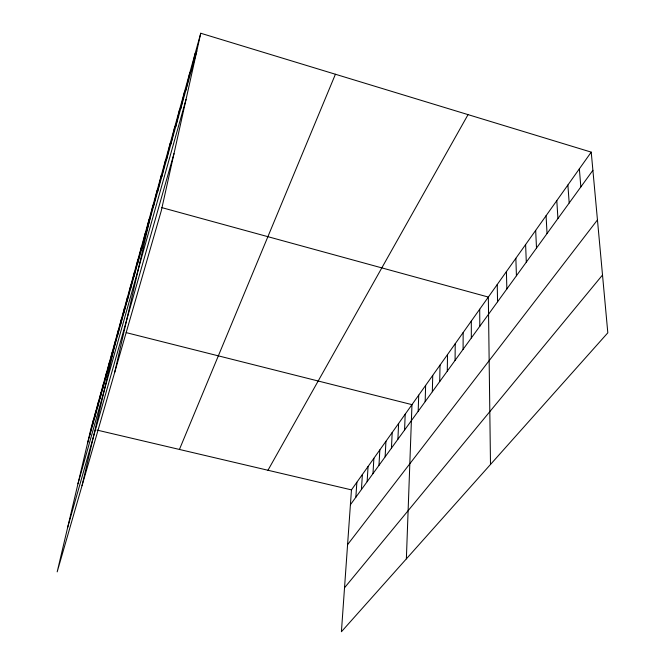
<?xml version="1.0" encoding="UTF-8"?>
<svg xmlns="http://www.w3.org/2000/svg" width="665" height="665" viewBox="0 0 665 665"><rect width="100%" height="100%" fill="white"/><g stroke="black" fill="none" stroke-linecap="round" stroke-linejoin="round"><path stroke-width="1" d="M463.089 349.341L463.156 332.542M455.076 360.397L455.226 343.705M447.287 371.137L447.52 354.561M439.715 381.585L440.022 365.118M432.341 391.743L432.732 375.401M425.168 401.635L425.625 385.409M418.185 411.269L418.709 395.151M406.365 558.866L411.968 404.644L126.159 332.616M404.561 430.064L405.201 414.17M397.911 439.224L398.609 423.455M391.444 448.16L392.192 432.499M385.126 456.863L385.933 441.319M378.975 465.342L379.831 449.914M372.982 473.621L373.88 458.301M367.13 481.693L368.069 466.489M361.419 489.565L362.4 474.469M355.85 497.254L356.864 482.266M591.227 152.127L351.461 489.881L341.411 631.75L607.818 332.816L591.227 152.127L200.755 33.25L90.972 428.659L57.182 571.867L161.296 210.722L200.755 33.25M191.254 70.931L195.194 53.267M180.722 108.744L184.671 91.18M185.892 90.182L189.841 72.56M170.913 143.956L174.853 126.525M175.726 126.658L179.675 109.16M157.406 192.451L161.329 175.261M161.753 176.823L165.685 159.55M166.258 160.672L170.198 143.316M141.329 250.165L145.203 233.332M145.161 236.407L149.043 219.483M114.696 372.358L153.008 205.202M153.191 207.58L157.106 190.473M127.115 301.195L130.922 284.753M130.506 289.001L134.338 272.459M134.006 276.441L137.855 259.799M137.613 263.498L141.47 246.765M111.412 357.554L115.136 341.627M82.011 485.741L118.195 330.613M117.489 335.75L121.246 319.616M120.606 324.553L124.38 308.319M123.815 313.04L127.605 296.706M92.294 426.19L95.868 411.02M94.812 417.138L98.412 401.86M97.406 407.853L101.022 392.466M100.058 398.327L103.698 382.832M102.784 388.543L106.442 372.94M105.585 378.493L109.26 362.782M108.462 368.161L112.161 352.35M89.833 435.018L93.391 419.947M87.439 443.621L196.815 50.956M77.955 483.812L186.034 99.442M67.68 527.353L173.997 153.59M179.434 449.449L335.418 74.247M267.962 470.255L468.044 114.629M350.405 504.752L592.897 170.306M347.579 544.643L597.453 219.916M344.528 587.769L602.515 275.011M96.94 430.064L351.461 489.881M161.761 207.605L488.334 297.064L490.496 464.461M579.356 168.852L580.836 186.94M567.885 185.003L569.19 203M556.796 200.631L557.935 218.527M546.065 215.751L547.046 233.548M535.674 230.389L536.505 248.078M525.608 244.562L526.306 262.151M515.857 258.294L516.431 275.776M506.406 271.611L506.855 288.984M497.237 284.529L497.57 301.785M479.698 309.233L479.814 326.266M471.31 321.054L471.327 337.97"/></g></svg>
